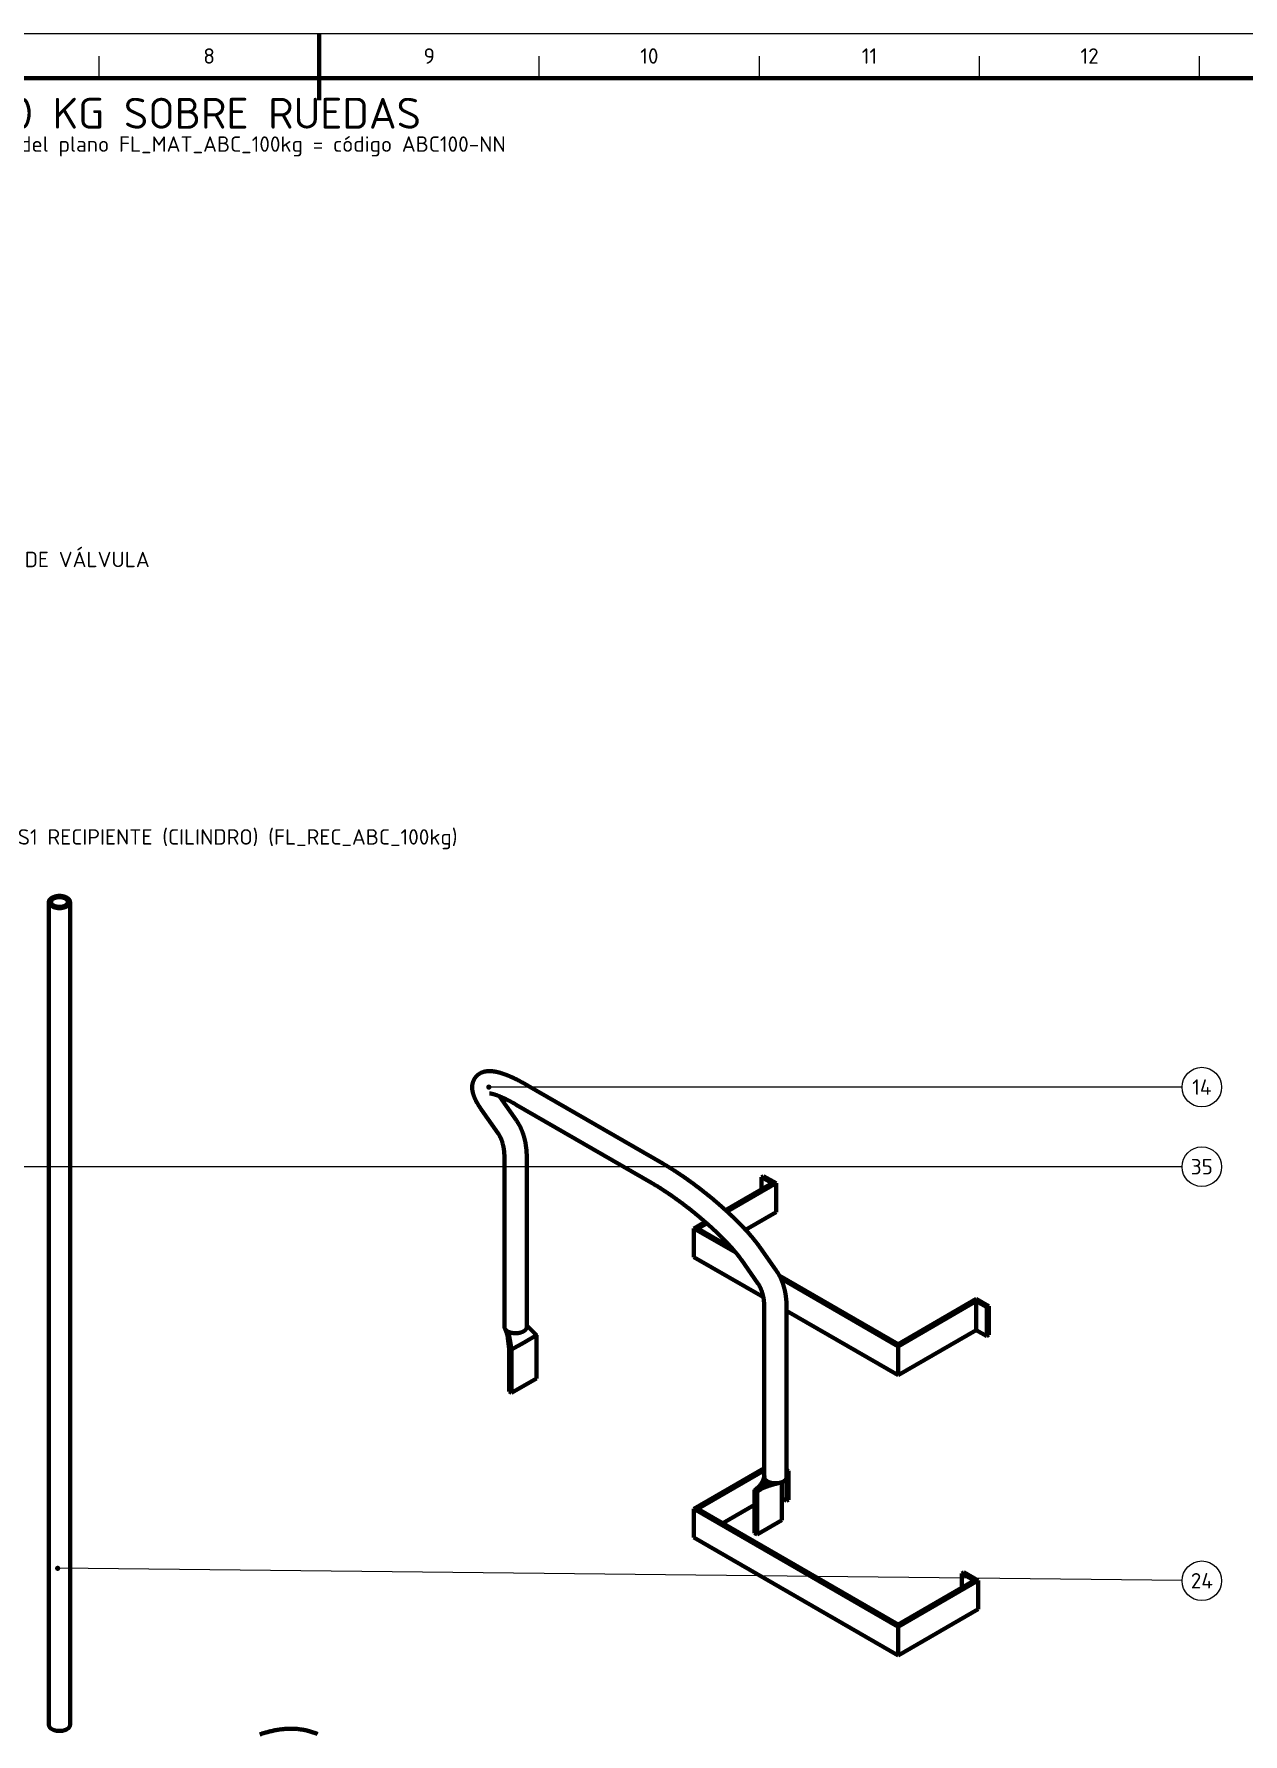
# Model space of a CAD drawing. Header units: millimetres. Extents: x 0 to 841, y 0 to 594.
# Drawn here: x 355.7 to 630.4, y 207.9 to 594 of the extents above; entities that cross this region are included whole.
import ezdxf
from ezdxf.enums import TextEntityAlignment as Align

# ---------------------------------------------------------------- set-up
doc = ezdxf.new("R2010")
doc.units = ezdxf.units.MM
for name, color, linetype, lineweight in [('01-VISIBLE', 7, 'CONTINUOUS', 70), ('06-TEXTO', 7, 'CONTINUOUS', 25), ('07-RECUADRO', 7, 'CONTINUOUS', 70), ('08-FINA', 5, 'CONTINUOUS', 18)]:
    doc.layers.add(name, color=color, linetype=linetype, lineweight=lineweight)
doc.styles.add('ISO3098', font='isocpeur.ttf')

msp = doc.modelspace()

# ---------------------------------------------------------------- hatches: boundary and pattern name
at = {"layer": '08-FINA'}
h = msp.add_hatch(color=7, dxfattribs=at)
h.dxf.hatch_style = 1
edge = h.paths.add_edge_path()
edge.add_arc((459.04, 354.85), 0.6, 0, 360)
h = msp.add_hatch(color=7, dxfattribs=at)
h.dxf.hatch_style = 1
edge = h.paths.add_edge_path()
edge.add_arc((361.1, 245.57), 0.6, 0, 360)

# ---------------------------------------------------------------- linework, layer by layer
at = {"layer": '01-VISIBLE'}
for p, q in [((359.1, 210.01), (359.1, 396.88)), ((363.9, 210.01), (363.9, 396.88)), ((467.8, 355.25), (498.55, 337.5)), ((465.3, 347.26), (461.54, 352.61)), ((461.15, 344.34), (457.38, 349.69)), ((465.26, 350.85), (496.01, 333.1)), ((462.58, 300.42), (462.58, 338.73)), ((467.66, 300.42), (467.66, 338.73)), ((512.83, 326.9), (523.39, 333)), ((513.18, 326.58), (524.29, 333)), ((521.01, 334.37), (521.46, 334.63)), ((521.01, 334.37), (523.39, 333)), ((521.01, 331.62), (521.01, 334.37)), ((524.29, 333), (521.46, 334.63)), ((524.29, 326.46), (524.29, 333)), ((524.29, 326.46), (517.34, 322.45)), ((505.64, 322.75), (508.19, 324.22)), ((505.64, 316.22), (505.64, 322.75)), ((515.15, 317.26), (505.64, 322.75)), ((506.54, 322.75), (508.55, 323.91)), ((506.54, 322.75), (514.26, 318.29)), ((512.82, 319.84), (512.2, 319.48)), ((520.57, 318.53), (524.33, 313.18)), ((505.64, 316.22), (521.4, 307.12)), ((516.41, 315.61), (520.18, 310.26)), ((525.01, 312.09), (552.02, 296.49)), ((552.02, 295.97), (525.37, 311.35)), ((569.77, 306.74), (552.02, 296.49)), ((552.02, 295.97), (569.77, 306.21)), ((572.6, 305.1), (569.77, 306.74)), ((569.77, 306.21), (572.15, 304.84)), ((569.77, 299.68), (569.77, 306.21)), ((572.15, 304.84), (572.6, 305.1)), ((572.6, 298.57), (572.6, 305.1)), ((521.61, 304.65), (521.61, 266.34)), ((526.69, 304.65), (526.69, 266.34)), ((526.69, 304.06), (552.02, 289.44)), ((572.15, 298.31), (572.15, 304.84)), ((467.03, 296.87), (469.86, 298.5)), ((469.86, 288.7), (469.86, 298.5)), ((569.77, 299.68), (552.02, 289.44)), ((569.77, 299.68), (572.15, 298.31)), ((572.15, 298.31), (572.6, 298.57)), ((463.63, 295.56), (464.2, 295.23)), ((463.63, 285.76), (463.63, 295.56)), ((464.2, 295.23), (467.03, 296.87)), ((464.2, 285.43), (464.2, 295.23)), ((552.02, 289.44), (552.02, 295.97)), ((463.63, 285.76), (464.2, 285.43)), ((464.2, 285.43), (469.86, 288.7)), ((505.64, 259.06), (521.61, 268.28)), ((506.54, 259.06), (521.61, 267.76)), ((527.12, 267.68), (526.69, 267.92)), ((526.69, 267.43), (527.12, 267.68)), ((527.12, 261.14), (527.12, 267.68)), ((519.41, 263.36), (519.98, 263.03)), ((519.41, 253.56), (519.41, 263.36)), ((519.98, 263.03), (520.65, 263.42)), ((519.98, 253.23), (519.98, 263.03)), ((525.63, 256.5), (525.63, 265.15)), ((526.67, 260.88), (526.67, 266.14)), ((505.64, 252.53), (505.64, 259.06)), ((552.02, 232.28), (505.64, 259.06)), ((506.54, 259.06), (552.02, 232.8)), ((512.2, 255.8), (519.41, 259.96)), ((525.63, 261.48), (526.67, 260.88)), ((526.67, 260.88), (527.12, 261.14)), ((519.98, 253.23), (525.63, 256.5)), ((505.64, 252.53), (552.02, 225.75)), ((519.41, 253.56), (519.98, 253.23)), ((566.49, 244.42), (566.94, 244.68)), ((566.49, 244.42), (569.32, 242.79)), ((566.49, 241.16), (566.49, 244.42)), ((570.22, 242.79), (566.94, 244.68)), ((552.02, 232.28), (570.22, 242.79)), ((552.02, 232.8), (569.32, 242.79)), ((570.22, 236.26), (570.22, 242.79)), ((570.22, 236.26), (552.02, 225.75)), ((552.02, 225.75), (552.02, 232.28))]:
    msp.add_line(p, q, dxfattribs=at)
for points in [[(363.9, 396.88), (363.9, 396.96), (363.89, 397.04), (363.87, 397.12), (363.84, 397.2), (363.81, 397.27), (363.77, 397.34), (363.73, 397.41), (363.68, 397.47), (363.62, 397.53), (363.57, 397.59), (363.51, 397.64), (363.45, 397.7), (363.38, 397.74), (363.31, 397.79), (363.25, 397.83), (363.18, 397.87), (363.11, 397.91), (363.03, 397.95), (362.96, 397.98), (362.89, 398.01), (362.81, 398.04), (362.73, 398.07), (362.66, 398.1), (362.58, 398.12), (362.5, 398.14), (362.43, 398.16), (362.35, 398.18), (362.27, 398.19), (362.19, 398.21), (362.11, 398.22), (362.03, 398.23), (361.95, 398.24), (361.87, 398.25), (361.79, 398.26), (361.71, 398.26), (361.63, 398.26), (361.55, 398.27), (361.46, 398.27), (361.38, 398.26), (361.3, 398.26), (361.22, 398.26), (361.14, 398.25), (361.06, 398.24), (360.98, 398.23), (360.9, 398.22), (360.82, 398.21), (360.74, 398.19), (360.66, 398.18), (360.58, 398.16), (360.51, 398.14), (360.43, 398.12), (360.35, 398.1), (360.27, 398.07), (360.2, 398.04), (360.12, 398.01), (360.05, 397.98), (359.98, 397.95), (359.9, 397.91), (359.83, 397.87), (359.76, 397.83), (359.69, 397.79), (359.63, 397.74), (359.56, 397.7), (359.5, 397.64), (359.44, 397.59), (359.39, 397.53), (359.33, 397.47), (359.28, 397.41), (359.24, 397.34), (359.2, 397.27), (359.17, 397.2), (359.14, 397.12), (359.12, 397.04), (359.11, 396.96), (359.1, 396.88)], [(363.4, 396.88), (363.4, 396.96), (363.38, 397.04), (363.36, 397.12), (363.33, 397.19), (363.29, 397.26), (363.24, 397.33), (363.19, 397.39), (363.13, 397.45), (363.07, 397.5), (363.01, 397.55), (362.94, 397.6), (362.87, 397.64), (362.8, 397.68), (362.73, 397.72), (362.65, 397.75), (362.58, 397.79), (362.5, 397.81), (362.43, 397.84), (362.35, 397.86), (362.27, 397.88), (362.19, 397.9), (362.11, 397.92), (362.03, 397.93), (361.95, 397.95), (361.87, 397.96), (361.79, 397.97), (361.71, 397.97), (361.63, 397.98), (361.55, 397.98), (361.46, 397.98), (361.38, 397.98), (361.3, 397.97), (361.22, 397.97), (361.14, 397.96), (361.06, 397.95), (360.98, 397.93), (360.9, 397.92), (360.82, 397.9), (360.74, 397.88), (360.66, 397.86), (360.58, 397.84), (360.51, 397.81), (360.43, 397.79), (360.36, 397.75), (360.28, 397.72), (360.21, 397.68), (360.14, 397.64), (360.07, 397.6), (360, 397.55), (359.94, 397.5), (359.88, 397.45), (359.82, 397.39), (359.77, 397.33), (359.72, 397.26), (359.68, 397.19), (359.65, 397.12), (359.63, 397.04), (359.61, 396.96), (359.6, 396.88)], [(359.1, 396.88), (359.11, 396.8), (359.12, 396.72), (359.14, 396.64), (359.17, 396.56), (359.2, 396.49), (359.24, 396.42), (359.29, 396.35), (359.34, 396.29), (359.39, 396.23), (359.45, 396.17), (359.51, 396.11), (359.57, 396.06), (359.63, 396.01), (359.7, 395.97), (359.77, 395.92), (359.84, 395.88), (359.91, 395.84), (359.98, 395.81), (360.06, 395.77), (360.13, 395.74), (360.21, 395.71), (360.29, 395.69), (360.36, 395.66), (360.44, 395.64), (360.52, 395.62), (360.6, 395.6), (360.68, 395.58), (360.76, 395.56), (360.84, 395.55), (360.92, 395.54), (361, 395.53), (361.08, 395.52), (361.16, 395.51), (361.24, 395.5), (361.32, 395.5), (361.4, 395.5), (361.48, 395.49), (361.56, 395.5), (361.64, 395.5), (361.73, 395.5), (361.81, 395.51), (361.89, 395.51), (361.97, 395.52), (362.05, 395.53), (362.13, 395.54), (362.21, 395.56), (362.29, 395.57), (362.37, 395.59), (362.45, 395.61), (362.53, 395.63), (362.6, 395.65), (362.68, 395.67), (362.76, 395.7), (362.84, 395.73), (362.91, 395.76), (362.99, 395.79), (363.06, 395.82), (363.13, 395.86), (363.2, 395.9)], [(359.6, 396.88), (359.61, 396.8), (359.63, 396.72), (359.65, 396.64), (359.68, 396.57), (359.72, 396.5), (359.77, 396.43), (359.82, 396.37), (359.88, 396.31), (359.94, 396.26), (360, 396.21), (360.07, 396.16), (360.13, 396.12), (360.2, 396.08), (360.28, 396.04), (360.35, 396.01), (360.42, 395.98), (360.5, 395.95), (360.58, 395.92), (360.65, 395.9), (360.73, 395.88), (360.81, 395.86), (360.89, 395.84), (360.97, 395.83), (361.05, 395.82), (361.13, 395.81), (361.21, 395.8), (361.29, 395.79), (361.37, 395.79), (361.45, 395.78), (361.53, 395.78), (361.61, 395.79), (361.69, 395.79), (361.77, 395.79), (361.85, 395.8), (361.93, 395.81), (362.01, 395.82), (362.09, 395.84), (362.17, 395.85), (362.25, 395.87), (362.33, 395.89), (362.4, 395.91), (362.48, 395.94), (362.56, 395.97), (362.63, 396), (362.71, 396.03), (362.78, 396.07), (362.85, 396.1)], [(362.85, 396.1), (362.92, 396.15), (362.99, 396.19), (363.05, 396.25), (363.12, 396.3), (363.18, 396.36), (363.23, 396.42), (363.28, 396.49), (363.32, 396.56), (363.36, 396.64), (363.38, 396.72), (363.4, 396.8), (363.4, 396.88)], [(363.2, 395.9), (363.27, 395.94), (363.34, 395.99), (363.41, 396.04), (363.48, 396.09), (363.54, 396.15), (363.6, 396.21), (363.66, 396.27), (363.71, 396.33), (363.76, 396.4), (363.8, 396.48), (363.84, 396.55), (363.87, 396.63), (363.89, 396.71), (363.9, 396.8), (363.9, 396.88)], [(457.38, 349.69), (457.34, 349.76), (457.29, 349.82), (457.25, 349.89), (457.2, 349.96), (457.16, 350.02), (457.11, 350.09), (457.07, 350.16), (457.02, 350.22), (456.98, 350.29), (456.93, 350.36), (456.89, 350.43), (456.85, 350.49), (456.8, 350.56), (456.76, 350.63), (456.72, 350.7), (456.68, 350.77), (456.64, 350.83), (456.59, 350.9), (456.55, 350.97), (456.51, 351.04), (456.47, 351.11), (456.43, 351.18), (456.39, 351.25), (456.35, 351.32), (456.31, 351.39), (456.27, 351.46), (456.24, 351.53), (456.2, 351.6), (456.16, 351.67), (456.12, 351.74), (456.09, 351.81), (456.05, 351.89), (456.02, 351.96), (455.98, 352.03), (455.95, 352.1), (455.91, 352.18), (455.88, 352.25), (455.85, 352.32), (455.81, 352.4), (455.78, 352.47), (455.75, 352.54), (455.72, 352.62), (455.69, 352.69), (455.66, 352.77), (455.64, 352.84), (455.61, 352.92), (455.58, 352.99), (455.56, 353.07), (455.53, 353.15), (455.51, 353.22), (455.48, 353.3), (455.46, 353.38), (455.44, 353.46), (455.42, 353.53), (455.4, 353.61), (455.38, 353.69), (455.37, 353.77), (455.35, 353.85), (455.33, 353.93), (455.32, 354), (455.31, 354.08), (455.3, 354.16), (455.29, 354.24), (455.28, 354.32), (455.27, 354.4), (455.26, 354.48), (455.26, 354.56), (455.26, 354.64), (455.25, 354.72), (455.25, 354.8), (455.25, 354.88), (455.26, 354.96), (455.26, 355.04), (455.27, 355.12), (455.27, 355.2), (455.28, 355.28), (455.29, 355.36), (455.3, 355.44), (455.32, 355.52), (455.33, 355.6), (455.35, 355.68), (455.37, 355.76), (455.39, 355.84), (455.41, 355.91), (455.44, 355.99), (455.46, 356.07), (455.49, 356.14), (455.52, 356.22), (455.55, 356.29), (455.58, 356.36), (455.61, 356.44), (455.65, 356.51), (455.69, 356.58), (455.72, 356.65), (455.76, 356.72), (455.81, 356.79), (455.85, 356.86), (455.9, 356.92), (455.94, 356.99), (455.99, 357.05), (456.04, 357.11), (456.09, 357.18), (456.14, 357.24), (456.2, 357.3), (456.25, 357.35), (456.31, 357.41), (456.37, 357.47), (456.43, 357.52), (456.49, 357.57), (456.55, 357.63), (456.61, 357.68), (456.68, 357.72), (456.74, 357.77), (456.81, 357.82), (456.87, 357.86), (456.94, 357.9), (457.01, 357.94), (457.08, 357.98), (457.15, 358.02), (457.22, 358.06), (457.3, 358.09), (457.37, 358.13), (457.44, 358.16), (457.52, 358.19), (457.59, 358.22), (457.67, 358.24), (457.74, 358.27), (457.82, 358.29), (457.9, 358.32), (457.98, 358.34), (458.05, 358.36), (458.13, 358.37), (458.21, 358.39), (458.29, 358.41), (458.37, 358.42), (458.45, 358.43), (458.53, 358.44), (458.61, 358.45), (458.69, 358.46), (458.77, 358.47), (458.85, 358.47), (458.93, 358.48), (459.01, 358.48), (459.09, 358.48), (459.17, 358.48), (459.25, 358.48), (459.33, 358.48), (459.41, 358.48), (459.49, 358.48), (459.57, 358.47), (459.65, 358.47), (459.73, 358.46), (459.81, 358.46), (459.89, 358.45), (459.97, 358.44), (460.05, 358.43), (460.13, 358.42), (460.21, 358.41), (460.29, 358.39), (460.37, 358.38), (460.44, 358.37), (460.52, 358.35), (460.6, 358.34), (460.68, 358.32), (460.76, 358.31), (460.84, 358.29), (460.92, 358.27), (460.99, 358.25), (461.07, 358.24), (461.15, 358.22), (461.23, 358.2), (461.31, 358.18), (461.38, 358.16), (461.46, 358.14), (461.54, 358.11), (461.62, 358.09), (461.69, 358.07), (461.77, 358.05), (461.85, 358.02), (461.92, 358), (462, 357.97), (462.08, 357.95), (462.15, 357.92), (462.23, 357.9), (462.3, 357.87), (462.38, 357.85), (462.46, 357.82), (462.53, 357.79), (462.61, 357.77), (462.68, 357.74), (462.76, 357.71), (462.83, 357.68), (462.91, 357.65), (462.98, 357.62), (463.06, 357.6), (463.13, 357.57), (463.21, 357.54), (463.28, 357.51), (463.36, 357.48), (463.43, 357.45), (463.51, 357.42), (463.58, 357.39), (463.65, 357.35), (463.73, 357.32), (463.8, 357.29), (463.87, 357.26), (463.95, 357.23), (464.02, 357.19), (464.1, 357.16), (464.17, 357.13), (464.24, 357.1), (464.32, 357.06), (464.39, 357.03), (464.46, 357), (464.53, 356.96), (464.61, 356.93), (464.68, 356.9), (464.75, 356.86), (464.82, 356.83), (464.9, 356.79), (464.97, 356.76), (465.04, 356.72), (465.11, 356.69), (465.19, 356.65), (465.26, 356.62), (465.33, 356.58), (465.4, 356.55), (465.47, 356.51), (465.55, 356.47), (465.62, 356.44), (465.69, 356.4), (465.76, 356.36), (465.83, 356.33), (465.9, 356.29), (465.97, 356.25), (466.05, 356.22), (466.12, 356.18), (466.19, 356.14), (466.26, 356.1), (466.33, 356.07), (466.4, 356.03), (466.47, 355.99), (466.54, 355.95), (466.61, 355.91), (466.68, 355.88), (466.75, 355.84), (466.82, 355.8), (466.89, 355.76), (466.96, 355.72), (467.04, 355.68), (467.11, 355.64), (467.18, 355.61), (467.25, 355.57), (467.32, 355.53), (467.39, 355.49), (467.46, 355.45), (467.52, 355.41), (467.59, 355.37), (467.66, 355.33), (467.73, 355.29), (467.8, 355.25)], [(459.17, 353.4), (459.17, 353.4), (459.17, 353.4), (459.17, 353.4), (459.17, 353.4), (459.17, 353.4), (459.17, 353.4)], [(459.17, 353.4), (459.25, 353.4), (459.33, 353.4), (459.41, 353.39), (459.49, 353.38), (459.57, 353.36), (459.65, 353.35), (459.73, 353.33), (459.81, 353.32), (459.88, 353.3), (459.96, 353.28), (460.04, 353.26), (460.12, 353.24), (460.19, 353.21), (460.27, 353.19), (460.35, 353.17), (460.42, 353.14), (460.5, 353.12), (460.58, 353.09), (460.65, 353.07), (460.73, 353.04), (460.8, 353.02), (460.88, 352.99), (460.95, 352.96), (461.03, 352.93), (461.1, 352.91), (461.18, 352.88), (461.25, 352.85), (461.33, 352.82), (461.4, 352.79), (461.48, 352.76), (461.55, 352.73), (461.62, 352.7), (461.7, 352.67), (461.77, 352.63), (461.84, 352.6), (461.92, 352.57), (461.99, 352.54), (462.06, 352.51), (462.14, 352.47), (462.21, 352.44), (462.28, 352.41), (462.36, 352.37), (462.43, 352.34), (462.5, 352.31), (462.57, 352.27), (462.65, 352.24), (462.72, 352.2), (462.79, 352.17), (462.86, 352.13), (462.94, 352.1), (463.01, 352.06), (463.08, 352.03), (463.15, 351.99), (463.22, 351.96), (463.29, 351.92), (463.36, 351.88), (463.44, 351.85), (463.51, 351.81), (463.58, 351.77), (463.65, 351.74), (463.72, 351.7), (463.79, 351.66), (463.86, 351.62), (463.93, 351.59), (464, 351.55), (464.07, 351.51), (464.15, 351.47), (464.22, 351.44), (464.29, 351.4), (464.36, 351.36), (464.43, 351.32), (464.5, 351.28), (464.57, 351.24), (464.64, 351.2), (464.71, 351.17), (464.78, 351.13), (464.85, 351.09), (464.92, 351.05), (464.99, 351.01), (465.06, 350.97), (465.12, 350.93), (465.19, 350.89), (465.26, 350.85)], [(460.33, 354.84), (460.33, 354.84), (460.33, 354.84), (460.33, 354.84), (460.33, 354.84), (460.33, 354.84), (460.33, 354.84)], [(461.54, 352.61), (461.52, 352.64), (461.5, 352.67), (461.48, 352.7), (461.46, 352.72), (461.45, 352.75), (461.43, 352.78)], [(462.58, 338.73), (462.58, 338.81), (462.58, 338.89), (462.58, 338.97), (462.58, 339.05), (462.57, 339.13), (462.57, 339.21), (462.57, 339.29), (462.57, 339.37), (462.56, 339.45), (462.56, 339.54), (462.55, 339.62), (462.55, 339.7), (462.54, 339.78), (462.54, 339.86), (462.53, 339.94), (462.53, 340.02), (462.52, 340.1), (462.51, 340.18), (462.5, 340.26), (462.49, 340.34), (462.49, 340.42), (462.48, 340.5), (462.47, 340.58), (462.45, 340.66), (462.44, 340.74), (462.43, 340.82), (462.42, 340.9), (462.41, 340.98), (462.39, 341.06), (462.38, 341.13), (462.37, 341.21), (462.35, 341.29), (462.34, 341.37), (462.32, 341.45), (462.3, 341.53), (462.29, 341.61), (462.27, 341.69), (462.25, 341.77), (462.23, 341.84), (462.21, 341.92), (462.19, 342), (462.17, 342.08), (462.15, 342.15), (462.13, 342.23), (462.1, 342.31), (462.08, 342.39), (462.05, 342.46), (462.03, 342.54), (462, 342.62), (461.98, 342.69), (461.95, 342.77), (461.92, 342.84), (461.89, 342.92), (461.86, 342.99), (461.83, 343.07), (461.8, 343.14), (461.77, 343.22), (461.74, 343.29), (461.7, 343.36), (461.67, 343.44), (461.64, 343.51), (461.6, 343.58), (461.56, 343.65), (461.53, 343.72), (461.49, 343.79), (461.45, 343.86), (461.41, 343.93), (461.37, 344), (461.32, 344.07), (461.28, 344.14), (461.24, 344.21), (461.19, 344.27), (461.15, 344.34)], [(467.66, 338.73), (467.66, 338.81), (467.66, 338.89), (467.66, 338.97), (467.66, 339.05), (467.66, 339.13), (467.65, 339.21), (467.65, 339.29), (467.65, 339.37), (467.65, 339.45), (467.64, 339.53), (467.64, 339.61), (467.64, 339.69), (467.63, 339.77), (467.63, 339.85), (467.62, 339.93), (467.62, 340.01), (467.61, 340.09), (467.61, 340.17), (467.6, 340.25), (467.6, 340.33), (467.59, 340.41), (467.58, 340.49), (467.58, 340.57), (467.57, 340.65), (467.56, 340.73), (467.55, 340.81), (467.54, 340.89), (467.53, 340.97), (467.53, 341.05), (467.52, 341.13), (467.51, 341.21), (467.5, 341.29), (467.48, 341.37), (467.47, 341.45), (467.46, 341.53), (467.45, 341.61), (467.44, 341.69), (467.43, 341.77), (467.41, 341.85), (467.4, 341.93), (467.38, 342.01), (467.37, 342.08), (467.36, 342.16), (467.34, 342.24), (467.33, 342.32), (467.31, 342.4), (467.29, 342.48), (467.28, 342.56), (467.26, 342.64), (467.24, 342.71), (467.23, 342.79), (467.21, 342.87), (467.19, 342.95), (467.17, 343.03), (467.15, 343.1), (467.13, 343.18), (467.11, 343.26), (467.09, 343.34), (467.07, 343.42), (467.05, 343.49), (467.03, 343.57), (467, 343.65), (466.98, 343.72), (466.96, 343.8), (466.93, 343.88), (466.91, 343.95), (466.89, 344.03), (466.86, 344.11), (466.84, 344.18), (466.81, 344.26), (466.78, 344.34), (466.76, 344.41), (466.73, 344.49), (466.7, 344.56), (466.67, 344.64), (466.65, 344.71), (466.62, 344.79), (466.59, 344.86), (466.56, 344.94), (466.53, 345.01), (466.5, 345.08), (466.47, 345.16), (466.43, 345.23), (466.4, 345.31), (466.37, 345.38), (466.34, 345.45), (466.3, 345.52), (466.27, 345.6), (466.23, 345.67), (466.2, 345.74), (466.16, 345.81), (466.13, 345.89), (466.09, 345.96), (466.05, 346.03), (466.02, 346.1), (465.98, 346.17), (465.94, 346.24), (465.9, 346.31), (465.86, 346.38), (465.82, 346.45), (465.78, 346.52), (465.74, 346.59), (465.7, 346.66), (465.66, 346.73), (465.61, 346.79), (465.57, 346.86), (465.53, 346.93), (465.48, 347), (465.44, 347.06), (465.39, 347.13), (465.35, 347.2), (465.3, 347.26)], [(498.55, 337.5), (498.62, 337.46), (498.69, 337.42), (498.76, 337.38), (498.83, 337.34), (498.89, 337.3), (498.96, 337.26), (499.03, 337.21), (499.1, 337.17), (499.17, 337.13), (499.24, 337.09), (499.31, 337.05), (499.38, 337.01), (499.45, 336.97), (499.51, 336.93), (499.58, 336.89), (499.65, 336.84), (499.72, 336.8), (499.79, 336.76), (499.86, 336.72), (499.92, 336.68), (499.99, 336.64), (500.06, 336.59), (500.13, 336.55), (500.2, 336.51), (500.26, 336.47), (500.33, 336.42), (500.4, 336.38), (500.47, 336.34), (500.54, 336.3), (500.6, 336.25), (500.67, 336.21), (500.74, 336.17), (500.81, 336.13), (500.87, 336.08), (500.94, 336.04), (501.01, 336), (501.08, 335.95), (501.14, 335.91), (501.21, 335.87), (501.28, 335.82), (501.35, 335.78), (501.41, 335.74), (501.48, 335.69), (501.55, 335.65), (501.61, 335.6), (501.68, 335.56), (501.75, 335.52), (501.82, 335.47), (501.88, 335.43), (501.95, 335.38), (502.02, 335.34), (502.08, 335.3), (502.15, 335.25), (502.22, 335.21), (502.28, 335.16), (502.35, 335.12), (502.42, 335.07), (502.48, 335.03), (502.55, 334.98), (502.61, 334.94), (502.68, 334.89), (502.75, 334.85), (502.81, 334.8), (502.88, 334.76), (502.95, 334.71), (503.01, 334.67), (503.08, 334.62), (503.14, 334.58), (503.21, 334.53), (503.28, 334.49), (503.34, 334.44), (503.41, 334.39), (503.47, 334.35), (503.54, 334.3), (503.6, 334.26), (503.67, 334.21), (503.74, 334.17), (503.8, 334.12), (503.87, 334.07), (503.93, 334.03), (504, 333.98), (504.06, 333.93), (504.13, 333.89), (504.19, 333.84), (504.26, 333.8), (504.32, 333.75), (504.39, 333.7), (504.45, 333.66), (504.52, 333.61), (504.58, 333.56), (504.65, 333.52), (504.71, 333.47), (504.78, 333.42), (504.84, 333.37), (504.91, 333.33), (504.97, 333.28), (505.04, 333.23), (505.1, 333.19), (505.17, 333.14), (505.23, 333.09), (505.3, 333.04), (505.36, 333), (505.43, 332.95), (505.49, 332.9), (505.55, 332.85), (505.62, 332.81), (505.68, 332.76), (505.75, 332.71), (505.81, 332.66), (505.88, 332.61), (505.94, 332.57), (506, 332.52), (506.07, 332.47), (506.13, 332.42), (506.2, 332.37), (506.26, 332.33), (506.32, 332.28), (506.39, 332.23), (506.45, 332.18), (506.52, 332.13), (506.58, 332.08), (506.64, 332.04), (506.71, 331.99), (506.77, 331.94), (506.83, 331.89), (506.9, 331.84), (506.96, 331.79), (507.02, 331.74), (507.09, 331.69), (507.15, 331.65), (507.21, 331.6), (507.28, 331.55), (507.34, 331.5), (507.4, 331.45), (507.47, 331.4), (507.53, 331.35), (507.59, 331.3), (507.66, 331.25), (507.72, 331.2), (507.78, 331.15), (507.85, 331.1), (507.91, 331.05), (507.97, 331), (508.03, 330.95), (508.1, 330.91), (508.16, 330.86), (508.22, 330.81), (508.28, 330.76), (508.35, 330.71), (508.41, 330.66), (508.47, 330.61), (508.53, 330.56), (508.6, 330.51), (508.66, 330.46), (508.72, 330.4), (508.78, 330.35), (508.85, 330.3), (508.91, 330.25), (508.97, 330.2), (509.03, 330.15), (509.1, 330.1), (509.16, 330.05), (509.22, 330), (509.28, 329.95), (509.34, 329.9), (509.41, 329.85), (509.47, 329.8), (509.53, 329.75), (509.59, 329.7), (509.65, 329.64), (509.71, 329.59), (509.78, 329.54), (509.84, 329.49), (509.9, 329.44), (509.96, 329.39), (510.02, 329.34), (510.08, 329.29), (510.14, 329.23), (510.21, 329.18), (510.27, 329.13), (510.33, 329.08), (510.39, 329.03), (510.45, 328.98), (510.51, 328.92), (510.57, 328.87), (510.63, 328.82), (510.7, 328.77), (510.76, 328.72), (510.82, 328.67), (510.88, 328.61), (510.94, 328.56), (511, 328.51), (511.06, 328.46), (511.12, 328.4), (511.18, 328.35), (511.24, 328.3), (511.3, 328.25), (511.36, 328.2), (511.42, 328.14), (511.48, 328.09), (511.54, 328.04), (511.6, 327.98), (511.67, 327.93), (511.73, 327.88), (511.79, 327.83), (511.85, 327.77), (511.91, 327.72), (511.97, 327.67), (512.03, 327.61), (512.09, 327.56), (512.15, 327.51), (512.21, 327.46), (512.27, 327.4), (512.33, 327.35), (512.38, 327.3), (512.44, 327.24), (512.5, 327.19), (512.56, 327.13), (512.62, 327.08), (512.68, 327.03), (512.74, 326.97), (512.8, 326.92), (512.86, 326.87), (512.92, 326.81), (512.98, 326.76), (513.04, 326.7), (513.1, 326.65), (513.16, 326.6), (513.22, 326.54), (513.27, 326.49), (513.33, 326.43), (513.39, 326.38), (513.45, 326.33), (513.51, 326.27), (513.57, 326.22), (513.63, 326.16), (513.69, 326.11), (513.74, 326.05), (513.8, 326), (513.86, 325.94), (513.92, 325.89), (513.98, 325.83), (514.04, 325.78), (514.09, 325.72), (514.15, 325.67), (514.21, 325.61), (514.27, 325.56), (514.33, 325.5), (514.39, 325.45), (514.44, 325.39), (514.5, 325.34), (514.56, 325.28), (514.62, 325.23), (514.67, 325.17), (514.73, 325.12), (514.79, 325.06), (514.85, 325), (514.9, 324.95), (514.96, 324.89), (515.02, 324.84), (515.08, 324.78), (515.13, 324.72), (515.19, 324.67), (515.25, 324.61), (515.3, 324.56), (515.36, 324.5), (515.42, 324.44), (515.48, 324.39), (515.53, 324.33), (515.59, 324.27), (515.65, 324.22), (515.7, 324.16), (515.76, 324.1), (515.82, 324.05), (515.87, 323.99), (515.93, 323.93), (515.98, 323.88), (516.04, 323.82), (516.1, 323.76), (516.15, 323.7), (516.21, 323.65), (516.26, 323.59), (516.32, 323.53), (516.38, 323.47), (516.43, 323.42), (516.49, 323.36), (516.54, 323.3), (516.6, 323.24), (516.65, 323.19), (516.71, 323.13), (516.76, 323.07), (516.82, 323.01), (516.87, 322.95), (516.93, 322.9), (516.98, 322.84), (517.04, 322.78), (517.09, 322.72), (517.15, 322.66), (517.2, 322.6), (517.26, 322.55), (517.31, 322.49), (517.37, 322.43), (517.42, 322.37), (517.48, 322.31), (517.53, 322.25), (517.58, 322.19), (517.64, 322.13), (517.69, 322.07), (517.75, 322.01), (517.8, 321.95), (517.85, 321.9), (517.91, 321.84), (517.96, 321.78), (518.01, 321.72), (518.07, 321.66), (518.12, 321.6), (518.17, 321.54), (518.23, 321.48), (518.28, 321.42), (518.33, 321.36), (518.38, 321.3), (518.44, 321.23), (518.49, 321.17), (518.54, 321.11), (518.59, 321.05), (518.64, 320.99), (518.7, 320.93), (518.75, 320.87), (518.8, 320.81), (518.85, 320.75), (518.9, 320.69), (518.95, 320.62), (519.01, 320.56), (519.06, 320.5), (519.11, 320.44), (519.16, 320.38), (519.21, 320.32), (519.26, 320.25), (519.31, 320.19), (519.36, 320.13), (519.41, 320.07), (519.46, 320), (519.51, 319.94), (519.56, 319.88), (519.61, 319.82), (519.66, 319.75), (519.71, 319.69), (519.76, 319.63), (519.81, 319.56), (519.86, 319.5), (519.91, 319.44), (519.95, 319.37), (520, 319.31), (520.05, 319.25), (520.1, 319.18), (520.15, 319.12), (520.19, 319.05), (520.24, 318.99), (520.29, 318.92), (520.34, 318.86), (520.38, 318.79), (520.43, 318.73), (520.48, 318.66), (520.52, 318.6), (520.57, 318.53)], [(496.01, 333.1), (496.08, 333.06), (496.15, 333.02), (496.22, 332.98), (496.29, 332.94), (496.36, 332.9), (496.42, 332.86), (496.49, 332.81), (496.56, 332.77), (496.63, 332.73), (496.7, 332.69), (496.77, 332.65), (496.84, 332.61), (496.91, 332.57), (496.97, 332.53), (497.04, 332.48), (497.11, 332.44), (497.18, 332.4), (497.25, 332.36), (497.32, 332.32), (497.39, 332.28), (497.45, 332.23), (497.52, 332.19), (497.59, 332.15), (497.66, 332.11), (497.73, 332.06), (497.79, 332.02), (497.86, 331.98), (497.93, 331.94), (498, 331.89), (498.06, 331.85), (498.13, 331.81), (498.2, 331.76), (498.27, 331.72), (498.33, 331.68), (498.4, 331.63), (498.47, 331.59), (498.54, 331.55), (498.6, 331.5), (498.67, 331.46), (498.74, 331.41), (498.81, 331.37), (498.87, 331.33), (498.94, 331.28), (499.01, 331.24), (499.07, 331.19), (499.14, 331.15), (499.21, 331.11), (499.27, 331.06), (499.34, 331.02), (499.41, 330.97), (499.47, 330.93), (499.54, 330.88), (499.61, 330.84), (499.67, 330.79), (499.74, 330.75), (499.81, 330.7), (499.87, 330.66), (499.94, 330.61), (500.01, 330.57), (500.07, 330.52), (500.14, 330.48), (500.2, 330.43), (500.27, 330.39), (500.34, 330.34), (500.4, 330.3), (500.47, 330.25), (500.53, 330.2), (500.6, 330.16), (500.67, 330.11), (500.73, 330.07), (500.8, 330.02), (500.86, 329.97), (500.93, 329.93), (500.99, 329.88), (501.06, 329.84), (501.12, 329.79), (501.19, 329.74), (501.26, 329.7), (501.32, 329.65), (501.39, 329.6), (501.45, 329.56), (501.52, 329.51), (501.58, 329.46), (501.65, 329.42), (501.71, 329.37), (501.78, 329.32), (501.84, 329.28), (501.91, 329.23), (501.97, 329.18), (502.04, 329.13), (502.1, 329.09), (502.17, 329.04), (502.23, 328.99), (502.3, 328.95), (502.36, 328.9), (502.42, 328.85), (502.49, 328.8), (502.55, 328.75), (502.62, 328.71), (502.68, 328.66), (502.75, 328.61), (502.81, 328.56), (502.88, 328.52), (502.94, 328.47), (503, 328.42), (503.07, 328.37), (503.13, 328.32), (503.2, 328.27), (503.26, 328.23), (503.32, 328.18), (503.39, 328.13), (503.45, 328.08), (503.52, 328.03), (503.58, 327.98), (503.64, 327.94), (503.71, 327.89), (503.77, 327.84), (503.83, 327.79), (503.9, 327.74), (503.96, 327.69), (504.02, 327.64), (504.09, 327.59), (504.15, 327.54), (504.21, 327.49), (504.28, 327.45), (504.34, 327.4), (504.4, 327.35), (504.47, 327.3), (504.53, 327.25), (504.59, 327.2), (504.66, 327.15), (504.72, 327.1), (504.78, 327.05), (504.85, 327), (504.91, 326.95), (504.97, 326.9), (505.03, 326.85), (505.1, 326.8), (505.16, 326.75), (505.22, 326.7), (505.28, 326.65), (505.35, 326.6), (505.41, 326.55), (505.47, 326.5), (505.53, 326.45), (505.6, 326.4), (505.66, 326.35), (505.72, 326.3), (505.78, 326.25), (505.85, 326.2), (505.91, 326.15), (505.97, 326.1), (506.03, 326.04), (506.09, 325.99), (506.16, 325.94), (506.22, 325.89), (506.28, 325.84), (506.34, 325.79), (506.4, 325.74), (506.47, 325.69), (506.53, 325.64), (506.59, 325.59), (506.65, 325.53), (506.71, 325.48), (506.77, 325.43), (506.84, 325.38), (506.9, 325.33), (506.96, 325.28), (507.02, 325.23), (507.08, 325.17), (507.14, 325.12), (507.2, 325.07), (507.26, 325.02), (507.33, 324.97), (507.39, 324.91), (507.45, 324.86), (507.51, 324.81), (507.57, 324.76), (507.63, 324.71), (507.69, 324.65), (507.75, 324.6), (507.81, 324.55), (507.87, 324.5), (507.93, 324.44), (508, 324.39), (508.06, 324.34), (508.12, 324.29), (508.18, 324.23), (508.24, 324.18), (508.3, 324.13), (508.36, 324.08), (508.42, 324.02), (508.48, 323.97), (508.54, 323.92), (508.6, 323.86), (508.66, 323.81), (508.72, 323.76), (508.78, 323.7), (508.84, 323.65), (508.9, 323.6), (508.96, 323.54), (509.02, 323.49), (509.08, 323.44), (509.14, 323.38), (509.2, 323.33), (509.26, 323.28), (509.32, 323.22), (509.38, 323.17), (509.44, 323.11), (509.49, 323.06), (509.55, 323.01), (509.61, 322.95), (509.67, 322.9), (509.73, 322.84), (509.79, 322.79), (509.85, 322.74), (509.91, 322.68), (509.97, 322.63), (510.03, 322.57), (510.09, 322.52), (510.14, 322.46), (510.2, 322.41), (510.26, 322.35), (510.32, 322.3), (510.38, 322.25), (510.44, 322.19), (510.5, 322.14), (510.55, 322.08), (510.61, 322.03), (510.67, 321.97), (510.73, 321.92), (510.79, 321.86), (510.84, 321.8), (510.9, 321.75), (510.96, 321.69), (511.02, 321.64), (511.08, 321.58), (511.13, 321.53), (511.19, 321.47), (511.25, 321.42), (511.31, 321.36), (511.36, 321.3), (511.42, 321.25), (511.48, 321.19), (511.54, 321.14), (511.59, 321.08), (511.65, 321.02), (511.71, 320.97), (511.77, 320.91), (511.82, 320.85), (511.88, 320.8), (511.94, 320.74), (511.99, 320.69), (512.05, 320.63), (512.11, 320.57), (512.16, 320.51), (512.22, 320.46), (512.28, 320.4), (512.33, 320.34), (512.39, 320.29), (512.45, 320.23), (512.5, 320.17), (512.56, 320.12), (512.61, 320.06), (512.67, 320), (512.73, 319.94), (512.78, 319.88), (512.84, 319.83), (512.89, 319.77), (512.95, 319.71), (513, 319.65), (513.06, 319.6), (513.11, 319.54), (513.17, 319.48), (513.22, 319.42), (513.28, 319.36), (513.33, 319.3), (513.39, 319.25), (513.44, 319.19), (513.5, 319.13), (513.55, 319.07), (513.61, 319.01), (513.66, 318.95), (513.72, 318.89), (513.77, 318.83), (513.82, 318.77), (513.88, 318.72), (513.93, 318.66), (513.99, 318.6), (514.04, 318.54), (514.09, 318.48), (514.15, 318.42), (514.2, 318.36), (514.25, 318.3), (514.31, 318.24), (514.36, 318.18), (514.41, 318.12), (514.47, 318.06), (514.52, 318), (514.57, 317.94), (514.62, 317.88), (514.68, 317.82), (514.73, 317.75), (514.78, 317.69), (514.83, 317.63), (514.88, 317.57), (514.94, 317.51), (514.99, 317.45), (515.04, 317.39), (515.09, 317.33), (515.14, 317.26), (515.19, 317.2), (515.24, 317.14), (515.3, 317.08), (515.35, 317.02), (515.4, 316.95), (515.45, 316.89), (515.5, 316.83), (515.55, 316.77), (515.6, 316.7), (515.65, 316.64), (515.7, 316.58), (515.75, 316.51), (515.79, 316.45), (515.84, 316.39), (515.89, 316.32), (515.94, 316.26), (515.99, 316.2), (516.04, 316.13), (516.08, 316.07), (516.13, 316), (516.18, 315.94), (516.23, 315.87), (516.27, 315.81), (516.32, 315.74), (516.37, 315.68), (516.41, 315.61)], [(524.33, 313.18), (524.38, 313.12), (524.42, 313.05), (524.47, 312.98), (524.51, 312.92), (524.56, 312.85), (524.6, 312.78), (524.64, 312.71), (524.69, 312.65), (524.73, 312.58), (524.77, 312.51), (524.81, 312.44), (524.85, 312.37), (524.89, 312.3), (524.93, 312.23), (524.97, 312.16), (525.01, 312.09), (525.04, 312.02), (525.08, 311.95), (525.12, 311.88), (525.16, 311.81), (525.19, 311.73), (525.23, 311.66), (525.26, 311.59), (525.3, 311.52), (525.33, 311.44), (525.36, 311.37), (525.4, 311.3), (525.43, 311.23), (525.46, 311.15), (525.49, 311.08), (525.53, 311), (525.56, 310.93), (525.59, 310.86), (525.62, 310.78), (525.65, 310.71), (525.68, 310.63), (525.7, 310.56), (525.73, 310.48), (525.76, 310.41), (525.79, 310.33), (525.81, 310.25), (525.84, 310.18), (525.87, 310.1), (525.89, 310.03), (525.92, 309.95), (525.94, 309.87), (525.96, 309.8), (525.99, 309.72), (526.01, 309.64), (526.03, 309.57), (526.06, 309.49), (526.08, 309.41), (526.1, 309.33), (526.12, 309.26), (526.14, 309.18), (526.16, 309.1), (526.18, 309.02), (526.2, 308.95), (526.22, 308.87), (526.24, 308.79), (526.26, 308.71), (526.27, 308.63), (526.29, 308.56), (526.31, 308.48), (526.32, 308.4), (526.34, 308.32), (526.36, 308.24), (526.37, 308.16), (526.39, 308.08), (526.4, 308), (526.41, 307.93), (526.43, 307.85), (526.44, 307.77), (526.45, 307.69), (526.47, 307.61), (526.48, 307.53), (526.49, 307.45), (526.5, 307.37), (526.51, 307.29), (526.52, 307.21), (526.53, 307.13), (526.54, 307.05), (526.55, 306.97), (526.56, 306.89), (526.57, 306.81), (526.58, 306.73), (526.59, 306.65), (526.6, 306.57), (526.61, 306.49), (526.61, 306.41), (526.62, 306.33), (526.63, 306.25), (526.63, 306.17), (526.64, 306.09), (526.64, 306.01), (526.65, 305.93), (526.65, 305.85), (526.66, 305.77), (526.66, 305.69), (526.67, 305.61), (526.67, 305.53), (526.67, 305.45), (526.68, 305.37), (526.68, 305.29), (526.68, 305.21), (526.68, 305.13), (526.68, 305.05), (526.69, 304.97), (526.69, 304.89), (526.69, 304.81), (526.69, 304.73), (526.69, 304.65)], [(520.18, 310.26), (520.22, 310.19), (520.27, 310.13), (520.31, 310.06), (520.35, 309.99), (520.4, 309.92), (520.44, 309.85), (520.48, 309.78), (520.52, 309.71), (520.55, 309.64), (520.59, 309.57), (520.63, 309.5), (520.67, 309.43), (520.7, 309.36), (520.73, 309.28), (520.77, 309.21), (520.8, 309.14), (520.83, 309.06), (520.86, 308.99), (520.89, 308.91), (520.92, 308.84), (520.95, 308.76), (520.98, 308.69), (521.01, 308.61), (521.03, 308.54), (521.06, 308.46), (521.08, 308.38), (521.11, 308.31), (521.13, 308.23), (521.15, 308.15), (521.18, 308.07), (521.2, 308), (521.22, 307.92), (521.24, 307.84), (521.26, 307.76), (521.28, 307.68), (521.3, 307.61), (521.31, 307.53), (521.33, 307.45), (521.35, 307.37), (521.36, 307.29), (521.38, 307.21), (521.4, 307.13), (521.41, 307.05), (521.42, 306.97), (521.44, 306.9), (521.45, 306.82), (521.46, 306.74), (521.47, 306.66), (521.48, 306.58), (521.49, 306.5), (521.5, 306.42), (521.51, 306.34), (521.52, 306.26), (521.53, 306.18), (521.54, 306.1), (521.55, 306.02), (521.55, 305.94), (521.56, 305.86), (521.57, 305.78), (521.57, 305.7), (521.58, 305.62), (521.58, 305.54), (521.59, 305.45), (521.59, 305.37), (521.6, 305.29), (521.6, 305.21), (521.6, 305.13), (521.6, 305.05), (521.61, 304.97), (521.61, 304.89), (521.61, 304.81), (521.61, 304.73), (521.61, 304.65)], [(462.58, 300.42), (462.58, 300.35), (462.59, 300.29), (462.6, 300.23), (462.62, 300.17), (462.64, 300.11), (462.66, 300.05)], [(462.66, 300.05), (462.7, 299.97), (462.74, 299.9), (462.79, 299.83), (462.84, 299.77), (462.9, 299.71), (462.96, 299.65), (463.02, 299.59), (463.09, 299.54), (463.15, 299.49)], [(462.66, 300.05), (462.69, 299.97), (462.73, 299.9), (462.76, 299.82), (462.79, 299.75), (462.82, 299.67), (462.86, 299.59), (462.89, 299.52), (462.92, 299.44), (462.95, 299.36), (462.98, 299.29), (463.01, 299.21), (463.03, 299.13), (463.06, 299.05), (463.09, 298.97), (463.11, 298.9), (463.14, 298.82), (463.16, 298.74), (463.18, 298.66), (463.21, 298.58), (463.23, 298.5), (463.25, 298.42), (463.27, 298.34), (463.28, 298.26), (463.3, 298.18), (463.32, 298.1), (463.33, 298.02), (463.34, 297.93), (463.35, 297.85)], [(463.15, 299.49), (463.21, 299.45), (463.27, 299.41), (463.33, 299.38), (463.39, 299.34), (463.45, 299.31), (463.51, 299.28)], [(463.15, 299.49), (463.16, 299.41), (463.17, 299.32), (463.18, 299.24), (463.19, 299.16), (463.2, 299.08), (463.21, 299), (463.22, 298.92), (463.23, 298.83), (463.24, 298.75), (463.25, 298.67), (463.26, 298.59), (463.27, 298.51), (463.28, 298.42), (463.29, 298.34), (463.3, 298.26), (463.31, 298.18), (463.32, 298.1), (463.33, 298.02), (463.34, 297.93), (463.35, 297.85)], [(463.35, 297.85), (463.36, 297.77), (463.37, 297.69), (463.38, 297.61), (463.39, 297.52), (463.4, 297.44), (463.41, 297.36), (463.42, 297.28), (463.43, 297.2), (463.44, 297.11), (463.45, 297.03), (463.46, 296.95), (463.47, 296.87), (463.48, 296.79), (463.49, 296.71), (463.5, 296.62), (463.51, 296.54), (463.52, 296.46), (463.53, 296.38), (463.54, 296.3), (463.55, 296.21), (463.56, 296.13), (463.57, 296.05), (463.58, 295.97), (463.59, 295.89), (463.6, 295.8), (463.61, 295.72), (463.62, 295.64), (463.63, 295.56)], [(463.51, 299.28), (463.58, 299.25), (463.66, 299.22), (463.73, 299.19), (463.81, 299.16), (463.88, 299.14), (463.96, 299.11), (464.04, 299.09), (464.11, 299.07), (464.19, 299.05), (464.27, 299.03), (464.35, 299.02), (464.43, 299.01), (464.51, 298.99), (464.59, 298.98), (464.67, 298.97), (464.75, 298.97), (464.83, 298.96), (464.91, 298.96), (464.99, 298.95), (465.07, 298.95), (465.15, 298.95), (465.23, 298.95), (465.31, 298.95), (465.39, 298.96), (465.47, 298.96), (465.54, 298.97), (465.62, 298.98), (465.7, 298.99), (465.78, 299), (465.86, 299.01), (465.94, 299.03), (466.02, 299.05), (466.1, 299.06), (466.17, 299.08), (466.25, 299.1), (466.33, 299.13), (466.4, 299.15), (466.48, 299.18), (466.55, 299.21), (466.63, 299.24), (466.7, 299.27), (466.77, 299.3), (466.85, 299.34), (466.92, 299.38)], [(463.51, 299.28), (463.52, 299.2), (463.54, 299.12), (463.55, 299.04), (463.57, 298.96), (463.58, 298.89), (463.59, 298.81), (463.61, 298.73), (463.62, 298.65), (463.63, 298.57), (463.65, 298.49), (463.66, 298.41), (463.67, 298.33), (463.69, 298.25), (463.7, 298.17), (463.71, 298.09), (463.73, 298.01), (463.74, 297.93), (463.75, 297.85), (463.77, 297.77), (463.78, 297.69), (463.79, 297.61), (463.81, 297.54), (463.82, 297.46), (463.84, 297.38), (463.85, 297.3), (463.86, 297.22), (463.88, 297.14), (463.89, 297.06), (463.9, 296.98), (463.92, 296.9), (463.93, 296.82), (463.94, 296.74), (463.96, 296.66), (463.97, 296.58), (463.98, 296.5), (464, 296.42), (464.01, 296.34), (464.02, 296.26), (464.04, 296.19), (464.05, 296.11), (464.07, 296.03), (464.08, 295.95), (464.09, 295.87), (464.11, 295.79), (464.12, 295.71), (464.13, 295.63), (464.15, 295.55), (464.16, 295.47), (464.17, 295.39), (464.19, 295.31), (464.2, 295.23)], [(466.92, 299.38), (466.99, 299.42), (467.06, 299.47), (467.13, 299.52), (467.19, 299.57), (467.25, 299.62), (467.32, 299.68), (467.37, 299.74), (467.43, 299.8), (467.48, 299.87), (467.52, 299.94), (467.56, 300.01), (467.6, 300.09), (467.62, 300.17), (467.64, 300.25), (467.66, 300.33), (467.66, 300.42)], [(467.66, 300.76), (467.72, 300.7), (467.77, 300.64), (467.83, 300.58), (467.88, 300.52), (467.94, 300.47), (468, 300.41), (468.05, 300.35), (468.11, 300.29), (468.17, 300.23), (468.22, 300.18), (468.28, 300.12), (468.34, 300.06), (468.39, 300), (468.45, 299.95), (468.5, 299.89), (468.56, 299.83), (468.62, 299.77), (468.67, 299.71), (468.73, 299.66), (468.79, 299.6), (468.84, 299.54), (468.9, 299.48), (468.96, 299.42), (469.01, 299.37), (469.07, 299.31), (469.12, 299.25), (469.18, 299.19), (469.24, 299.14), (469.29, 299.08), (469.35, 299.02), (469.41, 298.96), (469.46, 298.9), (469.52, 298.85), (469.58, 298.79), (469.63, 298.73), (469.69, 298.67), (469.74, 298.61), (469.8, 298.56), (469.86, 298.5)], [(521.61, 266.45), (521.59, 266.37), (521.56, 266.3), (521.54, 266.22), (521.52, 266.14), (521.49, 266.07), (521.46, 265.99), (521.44, 265.91), (521.41, 265.84), (521.38, 265.76), (521.35, 265.69), (521.32, 265.61), (521.29, 265.54), (521.26, 265.46), (521.22, 265.39), (521.19, 265.32), (521.15, 265.24), (521.11, 265.17), (521.08, 265.1), (521.04, 265.03), (520.99, 264.96), (520.95, 264.89), (520.91, 264.82), (520.86, 264.75), (520.82, 264.69), (520.77, 264.62), (520.72, 264.56), (520.67, 264.49), (520.62, 264.43), (520.57, 264.37), (520.52, 264.31), (520.46, 264.24), (520.41, 264.19), (520.35, 264.13), (520.3, 264.07), (520.24, 264.01), (520.18, 263.96), (520.12, 263.9), (520.06, 263.85), (519.99, 263.8), (519.93, 263.75), (519.87, 263.7), (519.8, 263.65), (519.74, 263.6)], [(521.61, 266.34), (521.61, 266.37), (521.61, 266.41), (521.62, 266.45), (521.62, 266.49), (521.63, 266.53), (521.64, 266.56)], [(519.74, 263.6), (519.69, 263.56), (519.63, 263.52), (519.58, 263.48), (519.52, 263.44), (519.47, 263.4), (519.41, 263.36)], [(522.18, 265.41), (522.12, 265.36), (522.05, 265.31), (521.98, 265.26), (521.92, 265.21), (521.85, 265.16), (521.79, 265.11), (521.72, 265.07), (521.65, 265.02), (521.59, 264.97), (521.52, 264.92), (521.46, 264.87), (521.39, 264.82), (521.32, 264.77), (521.26, 264.72), (521.19, 264.67), (521.13, 264.63), (521.06, 264.58), (520.99, 264.53), (520.93, 264.48), (520.86, 264.43), (520.8, 264.38), (520.73, 264.33), (520.66, 264.28), (520.6, 264.23), (520.53, 264.19), (520.47, 264.14), (520.4, 264.09), (520.33, 264.04), (520.27, 263.99), (520.2, 263.94), (520.14, 263.89), (520.07, 263.84), (520, 263.8), (519.94, 263.75), (519.87, 263.7), (519.81, 263.65), (519.74, 263.6)], [(522.54, 265.2), (522.48, 265.15), (522.42, 265.1), (522.35, 265.04), (522.29, 264.99), (522.23, 264.94), (522.17, 264.88), (522.1, 264.83), (522.04, 264.78), (521.98, 264.72), (521.92, 264.67), (521.85, 264.62), (521.79, 264.57), (521.73, 264.51), (521.66, 264.46), (521.6, 264.41), (521.54, 264.35), (521.48, 264.3), (521.41, 264.25), (521.35, 264.2), (521.29, 264.14), (521.23, 264.09), (521.16, 264.04), (521.1, 263.98), (521.04, 263.93), (520.98, 263.88), (520.91, 263.82), (520.85, 263.77), (520.79, 263.72), (520.73, 263.67), (520.66, 263.61), (520.6, 263.56), (520.54, 263.51), (520.48, 263.45), (520.41, 263.4), (520.35, 263.35), (520.29, 263.29), (520.23, 263.24), (520.16, 263.19), (520.1, 263.14), (520.04, 263.08), (519.98, 263.03)], [(525.14, 264.99), (525.06, 264.97), (524.98, 264.95), (524.9, 264.93), (524.82, 264.91), (524.75, 264.89), (524.67, 264.87), (524.59, 264.85), (524.51, 264.83), (524.43, 264.81), (524.35, 264.79), (524.28, 264.77), (524.2, 264.75), (524.12, 264.73), (524.04, 264.71), (523.96, 264.68), (523.88, 264.66), (523.81, 264.64), (523.73, 264.62), (523.65, 264.6), (523.57, 264.58), (523.5, 264.55), (523.42, 264.53), (523.34, 264.51), (523.26, 264.48), (523.18, 264.46), (523.11, 264.44), (523.03, 264.41), (522.95, 264.39), (522.88, 264.36), (522.8, 264.34), (522.72, 264.31), (522.65, 264.29), (522.57, 264.26), (522.49, 264.24), (522.42, 264.21), (522.34, 264.18), (522.26, 264.16), (522.19, 264.13), (522.11, 264.1), (522.04, 264.07), (521.96, 264.04), (521.89, 264.01), (521.81, 263.98), (521.74, 263.95), (521.66, 263.92), (521.59, 263.89), (521.51, 263.85), (521.44, 263.82), (521.36, 263.79), (521.29, 263.75), (521.22, 263.72), (521.15, 263.68), (521.07, 263.65), (521, 263.61), (520.93, 263.57), (520.86, 263.53), (520.79, 263.5), (520.72, 263.46), (520.65, 263.42)], [(522.18, 265.41), (522.12, 265.46), (522.05, 265.51), (521.99, 265.56), (521.94, 265.62), (521.88, 265.68), (521.83, 265.74), (521.78, 265.8), (521.74, 265.87), (521.7, 265.95), (521.67, 266.02), (521.64, 266.1), (521.62, 266.18), (521.61, 266.26), (521.61, 266.34)], [(522.18, 265.41), (522.24, 265.37), (522.3, 265.33), (522.36, 265.3), (522.42, 265.26), (522.48, 265.23), (522.54, 265.2)], [(522.54, 265.2), (522.61, 265.17), (522.69, 265.14), (522.76, 265.11), (522.84, 265.08), (522.91, 265.05), (522.99, 265.03), (523.07, 265.01), (523.15, 264.99), (523.22, 264.97), (523.3, 264.95), (523.38, 264.94), (523.46, 264.92), (523.54, 264.91), (523.62, 264.9), (523.7, 264.89), (523.78, 264.89), (523.86, 264.88), (523.94, 264.87), (524.02, 264.87), (524.1, 264.87), (524.18, 264.87), (524.26, 264.87), (524.34, 264.87), (524.42, 264.88), (524.5, 264.88), (524.58, 264.89), (524.66, 264.9), (524.74, 264.91), (524.82, 264.92), (524.9, 264.94), (524.98, 264.95), (525.06, 264.97), (525.14, 264.99)], [(525.14, 264.99), (525.22, 265.01), (525.31, 265.03), (525.39, 265.06), (525.47, 265.08), (525.55, 265.11), (525.63, 265.15), (525.71, 265.18), (525.79, 265.22), (525.87, 265.26), (525.94, 265.3)], [(525.94, 265.3), (526.02, 265.34), (526.09, 265.39), (526.15, 265.44), (526.22, 265.49), (526.28, 265.54), (526.34, 265.6), (526.4, 265.66), (526.46, 265.72), (526.51, 265.79), (526.55, 265.86), (526.59, 265.93), (526.63, 266.01), (526.65, 266.09), (526.67, 266.17), (526.68, 266.25), (526.69, 266.34)], [(359.1, 210.01), (359.11, 209.93), (359.12, 209.85), (359.14, 209.77), (359.17, 209.7), (359.2, 209.62), (359.24, 209.55), (359.29, 209.48), (359.34, 209.42), (359.39, 209.36), (359.45, 209.3), (359.51, 209.24), (359.57, 209.19), (359.63, 209.14), (359.7, 209.1), (359.77, 209.05), (359.84, 209.01), (359.91, 208.98), (359.98, 208.94), (360.06, 208.91), (360.13, 208.87), (360.21, 208.85), (360.29, 208.82), (360.36, 208.79), (360.44, 208.77), (360.52, 208.75), (360.6, 208.73), (360.68, 208.71), (360.76, 208.7), (360.84, 208.68), (360.92, 208.67), (361, 208.66), (361.08, 208.65), (361.16, 208.64), (361.24, 208.63), (361.32, 208.63), (361.4, 208.63), (361.48, 208.63), (361.56, 208.63), (361.64, 208.63), (361.73, 208.63), (361.81, 208.64), (361.89, 208.64), (361.97, 208.65), (362.05, 208.66), (362.13, 208.67), (362.21, 208.69), (362.29, 208.7), (362.37, 208.72), (362.45, 208.74), (362.53, 208.76), (362.6, 208.78), (362.68, 208.8), (362.76, 208.83), (362.84, 208.86), (362.91, 208.89), (362.99, 208.92), (363.06, 208.96), (363.13, 208.99), (363.2, 209.03)], [(363.2, 209.03), (363.27, 209.08), (363.34, 209.12), (363.41, 209.17), (363.48, 209.22), (363.54, 209.28), (363.6, 209.34), (363.66, 209.4), (363.71, 209.47), (363.76, 209.54), (363.8, 209.61), (363.84, 209.68), (363.87, 209.76), (363.89, 209.84), (363.9, 209.93), (363.9, 210.01)], [(407.04, 207.86), (407.28, 207.94), (407.52, 208.02), (407.76, 208.1), (408, 208.17), (408.25, 208.25), (408.49, 208.32), (408.73, 208.38), (408.97, 208.45), (409.22, 208.51), (409.46, 208.57), (409.71, 208.62), (409.96, 208.68), (410.2, 208.73), (410.45, 208.78), (410.7, 208.82), (410.95, 208.87), (411.2, 208.91), (411.45, 208.94), (411.7, 208.98), (411.95, 209.01), (412.2, 209.04), (412.45, 209.06), (412.7, 209.08), (412.95, 209.1), (413.2, 209.11), (413.46, 209.12), (413.71, 209.13), (413.96, 209.14), (414.21, 209.14), (414.46, 209.13), (414.72, 209.13), (414.97, 209.11), (415.22, 209.1), (415.47, 209.08), (415.72, 209.06), (415.97, 209.03), (416.22, 209), (416.47, 208.97), (416.72, 208.93), (416.97, 208.89), (417.22, 208.84), (417.47, 208.79), (417.71, 208.73), (417.96, 208.67), (418.2, 208.61), (418.44, 208.54), (418.69, 208.47), (418.93, 208.39), (419.17, 208.31), (419.4, 208.23), (419.64, 208.14), (419.87, 208.04), (420.1, 207.94)]]:
    msp.add_lwpolyline(points, dxfattribs=at)
at = {"layer": '07-RECUADRO'}
msp.add_line((420.5, 594), (420.5, 579), dxfattribs=at)
msp.add_lwpolyline([(25, 10), (831, 10), (831, 584), (25, 584)], close=True, dxfattribs=at)
at = {"layer": '08-FINA'}
for p, q in [((370.5, 584), (370.5, 589)), ((470.5, 584), (470.5, 589)), ((520.5, 584), (520.5, 589)), ((570.5, 584), (570.5, 589)), ((620.5, 584), (620.5, 589)), ((616.5, 354.85), (459.04, 354.85)), ((616.5, 336.77), (342.83, 336.77)), ((616.5, 242.79), (361.1, 245.57))]:
    msp.add_line(p, q, dxfattribs=at)
msp.add_lwpolyline([(0, 0), (841, 0), (841, 594), (0, 594)], close=True, dxfattribs=at)
for centre in [(621, 354.85), (621, 336.77), (621, 242.74)]:
    msp.add_circle(centre, 4.5, dxfattribs=at)

# ---------------------------------------------------------------- texts
at = {"layer": '06-TEXTO', "style": 'ISO3098'}
for s, height, p in [('8', 3.5, (395.5, 589)), ('9', 3.5, (445.5, 589)), ('10', 3.5, (495.5, 589)), ('11', 3.5, (545.5, 589)), ('12', 3.5, (595.5, 589)), ('DESPIECE - EXTINTOR ABC 100 KG SOBRE RUEDAS', 7, (332, 576)), ('Isometría explosionada por subconjunto, escala 1:5. Globo = posición del plano FL_MAT_ABC_100kg = código ABC100-NN', 3.5, (332, 569)), ('S2 CONJUNTO DE VÁLVULA', 3.5, (351.76, 474.67)), ('S1 RECIPIENTE (CILINDRO) (FL_REC_ABC_100kg)', 3.5, (401.98, 411.66)), ('14', 3.5, (621, 354.85)), ('35', 3.5, (621, 336.77)), ('24', 3.5, (621, 242.74))]:
    msp.add_text(s, height=height, dxfattribs=at).set_placement(p, align=Align.MIDDLE_CENTER)

doc.saveas('drawing.dxf')
